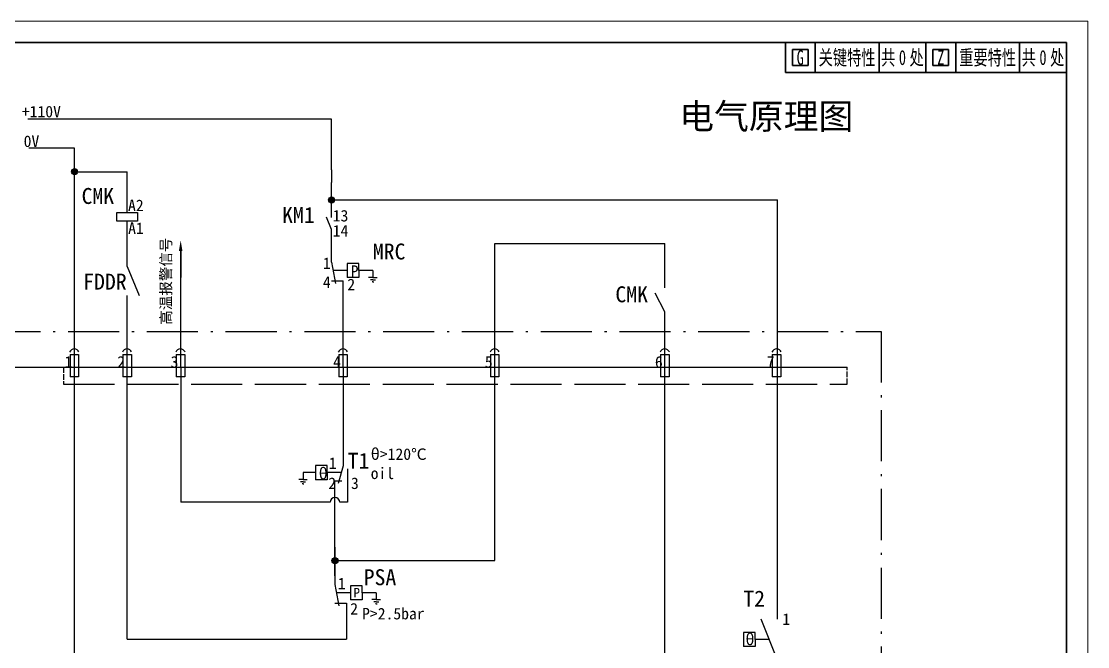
# Model space of a CAD drawing. Header units: millimetres. Extents: x 0 to 420, y 0 to 297.
# Drawn here: x 169.6 to 420, y 150.1 to 297 of the extents above; entities that cross this region are included whole.
import ezdxf
from ezdxf.enums import TextEntityAlignment as Align

# ---------------------------------------------------------------- set-up
doc = ezdxf.new("R2010")
doc.units = ezdxf.units.MM
doc.linetypes.add('DASHDOT', pattern=[18.5, 12, -3, 0.5, -3])
doc.linetypes.add('DASHED', pattern=[15, 12, -3])
doc.layers.add('标注', color=3, linetype='Continuous', lineweight=18)
doc.layers.add('粗实线', color=7, linetype='Continuous', lineweight=35)
doc.styles.add('海泰汉字样式', font='仿宋_GB2312(1).TTF', dxfattribs={"width": 0.7})

# ---------------------------------------------------------------- blocks, each defined once
blk = doc.blocks.new('NJHT-A3')
at = {"color": 7, "linetype": 'Continuous', "lineweight": 18}
for p in [(0, 297), (420, 0)]:
    blk.add_line(p, (420, 297), dxfattribs=at)
at = {"color": 7, "linetype": 'Continuous', "lineweight": 35}
for p, q in [((25, 292), (415, 292)), ((415, 292), (415, 5))]:
    blk.add_line(p, q, dxfattribs=at)
at = {"color": 2, "linetype": 'Continuous', "lineweight": 18, "style": '海泰汉字样式', "width": 0.6}
blk.add_attdef('5', text='', height=5, rotation=180, dxfattribs=at).set_placement((50, 286.5), align=Align.MIDDLE_CENTER)
at = {"color": 2, "linetype": 'Continuous', "lineweight": 18, "style": '海泰汉字样式'}
for tag, height, width, p in [('1', 5, 0.5, (390, 54.25)), ('7', 5, 0.7, (340, 45.5)), ('2', 5, 0.5, (390, 46.75)), ('3', 5, 0.6, (390, 33)), ('12', 3.5, 0.7, (253, 29.5)), ('13', 3.5, 0.6, (267, 29.5)), ('20', 3.5, 0.7, (293, 29.5)), ('21', 3.5, 0.6, (307, 29.5)), ('14', 3.5, 0.7, (253, 22.5)), ('15', 3.5, 0.6, (267, 22.5)), ('22', 3.5, 0.7, (293, 22.5)), ('23', 3.5, 0.6, (307, 22.5)), ('8', 3.5, 0.7, (347, 17.5)), ('9', 3.5, 0.7, (359, 17.5)), ('4', 5, 0.6, (390, 17.5)), ('16', 3.5, 0.7, (253, 15.5)), ('17', 3.5, 0.6, (267, 15.5)), ('24', 3.5, 0.7, (293, 15.5)), ('25', 3.5, 0.6, (307, 15.5)), ('18', 3.5, 0.7, (253, 8.5)), ('19', 3.5, 0.6, (267, 8.5)), ('26', 3.5, 0.7, (293, 8.5)), ('27', 3.5, 0.6, (307, 8.5)), ('11', 3.5, 0.7, (327.5, 8.5)), ('10', 3.5, 0.7, (352.5, 8.5)), ('6', 3.5, 0.7, (396.57, 8.5))]:
    blk.add_attdef(tag, text='', height=height, dxfattribs=dict(at, width=width)).set_placement(p, align=Align.MIDDLE_CENTER)
blk = doc.blocks.new('质量特性标注表')
at = {"layer": '粗实线'}
for p, q in [((0, 0), (0, -7)), ((0, 0), (66, 0)), ((7, 0), (7, -7)), ((22, 0), (22, -7)), ((33, 0), (33, -7)), ((40, 0), (40, -7)), ((55, 0), (55, -7)), ((66, 0), (66, -7)), ((1.65, -1.65), (5.35, -1.65)), ((1.65, -5.35), (1.65, -1.65)), ((5.35, -1.65), (5.35, -5.35)), ((34.65, -1.65), (38.35, -1.65)), ((34.65, -5.35), (34.65, -1.65)), ((38.35, -1.65), (38.35, -5.35)), ((0, -7), (66, -7)), ((5.35, -5.35), (1.65, -5.35)), ((38.35, -5.35), (34.65, -5.35))]:
    blk.add_line(p, q, dxfattribs=at)
at = {"layer": '标注', "color": 2, "style": '海泰汉字样式', "width": 0.7}
for s, p in [('G', (3.5, -3.5)), ('关键特性', (14.5, -3.5)), ('共  处', (27.5, -3.5)), ('Z', (36.5, -3.5)), ('重要特性', (47.5, -3.5)), ('共  处', (60.5, -3.5))]:
    blk.add_text(s, height=3.5, dxfattribs=at).set_placement(p, align=Align.MIDDLE_CENTER)
for tag, p in [('关键特性处数', (27.5, -3.5)), ('重要特性处数', (60.5, -3.5))]:
    blk.add_attdef(tag, text='', height=3.5, dxfattribs=at).set_placement(p, align=Align.MIDDLE_CENTER)

msp = doc.modelspace()

# ---------------------------------------------------------------- linework, layer by layer
at = {"color": 7}
for p, q in [((242.43, 274), (171.09, 274)), ((182.07, 244.31), (182.07, 267.19)), ((182.07, 261.69), (194.46, 261.69)), ((242.43, 255.04), (347.15, 255.04)), ((347.15, 228.74), (347.15, 255.04)), ((182.07, 215.77), (182.07, 244.31)), ((280.79, 244.82), (320.7, 244.82)), ((320.7, 151.88), (320.7, 228.74)), ((347.15, 178.59), (347.15, 228.74)), ((79, 215.77), (363.52, 215.77)), ((182.07, 83.66), (182.07, 215.77)), ((194.46, 151.88), (194.46, 215.77)), ((207, 215.77), (207, 184.06)), ((280.79, 170.34), (280.79, 215.77)), ((347.15, 156.6), (347.15, 178.59)), ((243.23, 170.34), (280.79, 170.34)), ((320.7, 135.13), (320.7, 151.88))]:
    msp.add_line(p, q, dxfattribs=at)
at = {"color": 7, "ltscale": 0.330549}
msp.add_line((242.43, 262.1), (242.43, 274), dxfattribs=at)
at = {"color": 7, "ltscale": 0.297241}
msp.add_line((182.07, 267.19), (171.37, 267.19), dxfattribs=at)
at = {"color": 7, "ltscale": 0.007597}
for p, q in [((181.37, 261.69), (181.43, 261.96)), ((181.37, 261.69), (181.43, 261.96)), ((181.43, 261.42), (181.37, 261.69)), ((181.43, 261.42), (181.37, 261.69)), ((181.43, 261.96), (181.58, 262.19)), ((181.43, 261.96), (181.58, 262.19)), ((181.58, 261.2), (181.43, 261.42)), ((181.58, 261.2), (181.43, 261.42)), ((181.58, 262.19), (181.81, 262.34)), ((181.58, 262.19), (181.81, 262.34)), ((181.81, 261.04), (181.58, 261.2)), ((181.81, 261.04), (181.58, 261.2)), ((181.81, 262.34), (182.07, 262.39)), ((181.81, 262.34), (182.07, 262.39)), ((182.07, 260.99), (181.81, 261.04)), ((182.07, 260.99), (181.81, 261.04)), ((182.07, 262.39), (182.34, 262.34)), ((182.07, 262.39), (182.34, 262.34)), ((182.34, 261.04), (182.07, 260.99)), ((182.34, 261.04), (182.07, 260.99)), ((182.34, 262.34), (182.57, 262.19)), ((182.34, 262.34), (182.57, 262.19)), ((182.57, 261.2), (182.34, 261.04)), ((182.57, 261.2), (182.34, 261.04)), ((182.57, 262.19), (182.72, 261.96)), ((182.57, 262.19), (182.72, 261.96)), ((182.72, 261.42), (182.57, 261.2)), ((182.72, 261.42), (182.57, 261.2)), ((182.72, 261.96), (182.78, 261.69)), ((182.72, 261.96), (182.78, 261.69)), ((182.78, 261.69), (182.72, 261.42)), ((182.78, 261.69), (182.72, 261.42)), ((241.79, 255.31), (241.94, 255.53)), ((241.79, 255.31), (241.94, 255.53)), ((241.94, 255.53), (242.17, 255.69)), ((241.94, 255.53), (242.17, 255.69)), ((242.17, 255.69), (242.43, 255.74)), ((242.17, 255.69), (242.43, 255.74)), ((242.43, 255.74), (242.7, 255.69)), ((242.43, 255.74), (242.7, 255.69)), ((242.7, 255.69), (242.93, 255.53)), ((242.7, 255.69), (242.93, 255.53)), ((242.93, 255.53), (243.08, 255.31)), ((242.93, 255.53), (243.08, 255.31)), ((241.73, 255.04), (241.79, 255.31)), ((241.73, 255.04), (241.79, 255.31)), ((241.79, 254.77), (241.73, 255.04)), ((241.79, 254.77), (241.73, 255.04)), ((241.94, 254.54), (241.79, 254.77)), ((241.94, 254.54), (241.79, 254.77)), ((242.17, 254.39), (241.94, 254.54)), ((242.17, 254.39), (241.94, 254.54)), ((242.43, 254.34), (242.17, 254.39)), ((242.43, 254.34), (242.17, 254.39)), ((242.7, 254.39), (242.43, 254.34)), ((242.7, 254.39), (242.43, 254.34)), ((242.93, 254.54), (242.7, 254.39)), ((242.93, 254.54), (242.7, 254.39)), ((243.08, 254.77), (242.93, 254.54)), ((243.08, 254.77), (242.93, 254.54)), ((243.08, 255.31), (243.13, 255.04)), ((243.08, 255.31), (243.13, 255.04)), ((243.13, 255.04), (243.08, 254.77)), ((243.13, 255.04), (243.08, 254.77)), ((242.52, 170.34), (242.58, 170.61)), ((242.52, 170.34), (242.58, 170.61)), ((242.58, 170.07), (242.52, 170.34)), ((242.58, 170.07), (242.52, 170.34)), ((242.58, 170.61), (242.73, 170.83)), ((242.58, 170.61), (242.73, 170.83)), ((242.73, 170.83), (242.96, 170.98)), ((242.73, 170.83), (242.96, 170.98)), ((242.96, 170.98), (243.23, 171.04)), ((242.96, 170.98), (243.23, 171.04)), ((243.23, 171.04), (243.49, 170.98)), ((243.23, 171.04), (243.49, 170.98)), ((243.49, 170.98), (243.72, 170.83)), ((243.49, 170.98), (243.72, 170.83)), ((243.72, 170.83), (243.87, 170.61)), ((243.72, 170.83), (243.87, 170.61)), ((243.87, 170.61), (243.93, 170.34)), ((243.87, 170.61), (243.93, 170.34)), ((243.93, 170.34), (243.87, 170.07)), ((243.93, 170.34), (243.87, 170.07)), ((242.73, 169.84), (242.58, 170.07)), ((242.73, 169.84), (242.58, 170.07)), ((242.96, 169.69), (242.73, 169.84)), ((242.96, 169.69), (242.73, 169.84)), ((243.23, 169.64), (242.96, 169.69)), ((243.23, 169.64), (242.96, 169.69)), ((243.49, 169.69), (243.23, 169.64)), ((243.49, 169.69), (243.23, 169.64)), ((243.72, 169.84), (243.49, 169.69)), ((243.72, 169.84), (243.49, 169.69)), ((243.87, 170.07), (243.72, 169.84)), ((243.87, 170.07), (243.72, 169.84))]:
    msp.add_line(p, q, dxfattribs=at)
at = {"color": 7, "ltscale": 0.26619}
for p, q in [((194.46, 252.11), (194.46, 261.69)), ((207, 234.73), (207, 244.31))]:
    msp.add_line(p, q, dxfattribs=at)
at = {"color": 7, "ltscale": 0.081895}
msp.add_line((242.43, 262.1), (242.43, 259.16), dxfattribs=at)
at = {"color": 7, "ltscale": 0.228773}
msp.add_line((242.43, 250.92), (242.43, 259.16), dxfattribs=at)
at = {"color": 7, "ltscale": 0.134922}
for p, q in [((192.03, 252.11), (196.89, 252.11)), ((196.89, 250.04), (192.03, 250.04))]:
    msp.add_line(p, q, dxfattribs=at)
at = {"color": 7, "ltscale": 0.057505}
for p, q in [((192.03, 250.04), (192.03, 252.11)), ((196.89, 252.11), (196.89, 250.04))]:
    msp.add_line(p, q, dxfattribs=at)
at = {"color": 7, "ltscale": 0.087541}
msp.add_line((242.43, 248.09), (241.26, 251.01), dxfattribs=at)
for p, q in [((194.46, 239.44), (194.46, 250.04)), ((207, 243.06), (207, 236.86)), ((194.46, 239.44), (197.27, 232.64)), ((238.67, 191.01), (235.73, 191.01)), ((246.21, 191.93), (246.21, 184.06)), ((242.1, 184.06), (207, 184.06)), ((246.21, 184.06), (244.35, 184.06)), ((194.46, 151.88), (245.95, 151.88))]:
    msp.add_line(p, q)
at = {"color": 7, "ltscale": 0.213198}
msp.add_line((242.43, 240.41), (242.43, 248.09), dxfattribs=at)
at = {"color": 7, "ltscale": 0.446636}
msp.add_line((280.79, 228.74), (280.79, 244.82), dxfattribs=at)
at = {"color": 7, "ltscale": 0.289891}
msp.add_line((320.7, 234.38), (320.7, 244.82), dxfattribs=at)
at = {"color": 7, "ltscale": 0.140336}
for p, q in [((242.43, 240.41), (243.37, 235.45)), ((243.23, 164.73), (244.16, 159.77))]:
    msp.add_line(p, q, dxfattribs=at)
at = {"color": 7, "ltscale": 0.091235}
for p, q in [((246.08, 238.47), (242.8, 238.47)), ((246.88, 162.79), (243.59, 162.79))]:
    msp.add_line(p, q, dxfattribs=at)
at = {"color": 7, "ltscale": 0.076432}
for p, q in [((248.84, 240.12), (246.08, 240.12)), ((248.84, 236.82), (246.08, 236.82)), ((241.42, 192.66), (238.67, 192.66)), ((241.42, 189.36), (238.67, 189.36))]:
    msp.add_line(p, q, dxfattribs=at)
at = {"color": 7, "ltscale": 0.091605}
for p, q in [((246.08, 240.12), (246.08, 236.82)), ((246.88, 164.44), (246.88, 161.14))]:
    msp.add_line(p, q, dxfattribs=at)
at = {"color": 7, "ltscale": 0.045802}
for p, q in [((248.84, 238.47), (248.84, 240.12)), ((248.84, 238.47), (248.84, 236.82)), ((241.42, 191.01), (241.42, 192.66)), ((241.42, 191.01), (241.42, 189.36)), ((249.63, 162.79), (249.63, 164.44)), ((249.63, 162.79), (249.63, 161.14)), ((341.92, 151.8), (341.92, 153.45)), ((341.92, 151.8), (341.92, 150.15))]:
    msp.add_line(p, q, dxfattribs=at)
at = {"color": 7, "ltscale": 0.091805}
for p, q in [((252.14, 238.47), (248.84, 238.47)), ((244.72, 191.01), (241.42, 191.01)), ((252.93, 162.79), (249.63, 162.79)), ((345.23, 151.8), (341.92, 151.8))]:
    msp.add_line(p, q, dxfattribs=at)
at = {"color": 7, "ltscale": 0.04459}
for p, q in [((252.14, 238.47), (252.14, 236.87)), ((235.73, 191.01), (235.73, 189.39)), ((252.93, 162.79), (252.93, 161.19))]:
    msp.add_line(p, q, dxfattribs=at)
at = {"color": 7, "ltscale": 0.075768}
for p, q in [((242.43, 236.02), (245.16, 236.02)), ((243.23, 160.34), (245.95, 160.34))]:
    msp.add_line(p, q, dxfattribs=at)
at = {"color": 7, "ltscale": 0.20224}
msp.add_line((245.16, 228.74), (245.16, 236.02), dxfattribs=at)
at = {"color": 7, "ltscale": 0.028235}
for p, q in [((252.14, 236.87), (251.12, 236.87)), ((252.93, 161.19), (251.92, 161.19))]:
    msp.add_line(p, q, dxfattribs=at)
at = {"color": 7, "ltscale": 0.016337}
for p, q in [((252.14, 236.33), (251.55, 236.33)), ((252.93, 160.64), (252.34, 160.64))]:
    msp.add_line(p, q, dxfattribs=at)
at = {"color": 7, "ltscale": 0.005879}
for p, q in [((252.14, 235.86), (251.93, 235.86)), ((235.73, 188.38), (235.51, 188.38)), ((235.73, 188.38), (235.94, 188.38)), ((252.93, 160.18), (252.72, 160.18))]:
    msp.add_line(p, q, dxfattribs=at)
at = {"color": 7, "ltscale": 0.028234}
for p, q in [((252.14, 236.87), (253.16, 236.87)), ((235.73, 189.39), (234.71, 189.39)), ((235.73, 189.39), (236.74, 189.39)), ((252.93, 161.19), (253.95, 161.19))]:
    msp.add_line(p, q, dxfattribs=at)
at = {"color": 7, "ltscale": 0.016336}
for p, q in [((252.14, 236.33), (252.73, 236.33)), ((235.73, 188.85), (235.14, 188.85)), ((235.73, 188.85), (236.31, 188.85)), ((252.93, 160.64), (253.52, 160.64))]:
    msp.add_line(p, q, dxfattribs=at)
at = {"color": 7, "ltscale": 0.005878}
for p, q in [((252.14, 235.86), (252.35, 235.86)), ((252.93, 160.18), (253.14, 160.18))]:
    msp.add_line(p, q, dxfattribs=at)
at = {"color": 7, "ltscale": 0.46854}
for p, q in [((207, 215.77), (207, 234.73)), ((194.46, 215.77), (194.46, 232.64))]:
    msp.add_line(p, q, dxfattribs=at)
at = {"color": 7, "ltscale": 0.139064}
msp.add_line((320.7, 228.74), (318.39, 233.18), dxfattribs=at)
at = {"color": 7, "ltscale": 0.36035}
for p, q in [((245.16, 215.77), (245.16, 228.74)), ((280.79, 215.77), (280.79, 228.74))]:
    msp.add_line(p, q, dxfattribs=at)
at = {"color": 7, "linetype": 'DASHDOT'}
for p, q in [((69.56, 224.18), (371.48, 224.18)), ((371.48, 224.18), (371.48, 79.9))]:
    msp.add_line(p, q, dxfattribs=at)
at = {"color": 7, "ltscale": 0.14627}
for p, q in [((181.02, 218.75), (181.02, 213.49)), ((183.02, 218.75), (183.02, 213.49)), ((193.41, 218.75), (193.41, 213.49)), ((195.41, 218.75), (195.41, 213.49)), ((205.94, 218.75), (205.94, 213.49)), ((207.95, 218.75), (207.95, 213.49)), ((244.11, 218.75), (244.11, 213.49)), ((246.11, 218.75), (246.11, 213.49)), ((279.73, 218.75), (279.73, 213.49)), ((281.73, 218.75), (281.73, 213.49)), ((319.68, 218.75), (319.68, 213.49)), ((321.68, 218.75), (321.68, 213.49)), ((345.94, 218.75), (345.94, 213.49)), ((347.95, 218.75), (347.95, 213.49))]:
    msp.add_line(p, q, dxfattribs=at)
at = {"color": 7, "ltscale": 0.055583}
for p, q in [((181.02, 218.75), (183.02, 218.75)), ((193.41, 218.75), (195.41, 218.75)), ((205.94, 218.75), (207.95, 218.75)), ((244.11, 218.75), (246.11, 218.75)), ((279.73, 218.75), (281.73, 218.75)), ((183.02, 213.49), (181.02, 213.49)), ((195.41, 213.49), (193.41, 213.49)), ((207.95, 213.49), (205.94, 213.49)), ((246.11, 213.49), (244.11, 213.49)), ((281.73, 213.49), (279.73, 213.49))]:
    msp.add_line(p, q, dxfattribs=at)
at = {"color": 7, "ltscale": 0.055582}
for p, q in [((319.68, 218.75), (321.68, 218.75)), ((345.94, 218.75), (347.95, 218.75)), ((321.68, 213.49), (319.68, 213.49)), ((347.95, 213.49), (345.94, 213.49))]:
    msp.add_line(p, q, dxfattribs=at)
at = {"color": 7, "linetype": 'DASHED', "ltscale": 0.110353}
for p, q in [((179.45, 215.77), (179.45, 211.8)), ((363.52, 211.8), (363.52, 215.77))]:
    msp.add_line(p, q, dxfattribs=at)
at = {"color": 7, "ltscale": 0.277601}
msp.add_line((245.16, 215.77), (245.16, 192.59), dxfattribs=at)
at = {"color": 7, "linetype": 'DASHED'}
msp.add_line((179.45, 211.8), (363.52, 211.8), dxfattribs=at)
at = {"color": 7, "ltscale": 0.091604}
for p, q in [((238.67, 192.66), (238.67, 189.36)), ((339.17, 153.45), (339.17, 150.15))]:
    msp.add_line(p, q, dxfattribs=at)
at = {"color": 7, "ltscale": 0.119371}
msp.add_line((245.16, 192.59), (244.01, 188.45), dxfattribs=at)
at = {"color": 7, "ltscale": 0.32439}
msp.add_line((243.23, 166.76), (243.23, 189.08), dxfattribs=at)
at = {"color": 7, "ltscale": 0.045658}
msp.add_line((243.23, 189.08), (244.87, 189.08), dxfattribs=at)
at = {"color": 7, "ltscale": 0.243048}
msp.add_line((243.23, 173.48), (243.23, 164.73), dxfattribs=at)
at = {"color": 7, "ltscale": 0.076433}
for p, q in [((249.63, 164.44), (246.88, 164.44)), ((249.63, 161.14), (246.88, 161.14)), ((341.92, 153.45), (339.17, 153.45)), ((341.92, 150.15), (339.17, 150.15))]:
    msp.add_line(p, q, dxfattribs=at)
at = {"color": 7, "ltscale": 0.249693}
msp.add_line((245.95, 160.34), (245.95, 151.88), dxfattribs=at)
at = {"color": 7, "ltscale": 0.287133}
msp.add_line((347.15, 147), (343.31, 156.6), dxfattribs=at)
at = {"color": 7}
for centre in [(182.07, 261.69), (242.43, 255.04), (243.23, 170.34)]:
    msp.add_circle(centre, 0.701, dxfattribs=at)
for centre in [(182.01, 218.91), (194.4, 218.91), (206.94, 218.91), (245.1, 218.91), (280.73, 218.91), (320.68, 218.91), (346.94, 218.91)]:
    msp.add_arc(centre, 1.17, 22.2469, 158.5517, dxfattribs=at)
msp.add_arc((243.23, 184.06), 1.12, 0, 180)
for points in [[(182.72, 261.42), (181.37, 261.69), (181.58, 262.19), (181.43, 261.96)], [(182.72, 261.42), (181.37, 261.69), (181.58, 262.19), (181.43, 261.96)], [(182.72, 261.42), (181.58, 261.2), (181.37, 261.69), (181.43, 261.42)], [(182.72, 261.42), (181.58, 261.2), (181.37, 261.69), (181.43, 261.42)], [(182.72, 261.42), (181.58, 262.19), (182.07, 262.39), (181.81, 262.34)], [(182.72, 261.42), (181.58, 262.19), (182.07, 262.39), (181.81, 262.34)], [(182.72, 261.42), (182.07, 260.99), (181.58, 261.2), (181.81, 261.04)], [(182.72, 261.42), (182.07, 260.99), (181.58, 261.2), (181.81, 261.04)], [(182.72, 261.42), (182.07, 262.39), (182.57, 262.19), (182.34, 262.34)], [(182.72, 261.42), (182.07, 262.39), (182.57, 262.19), (182.34, 262.34)], [(182.72, 261.42), (182.57, 261.2), (182.07, 260.99), (182.34, 261.04)], [(182.72, 261.42), (182.57, 261.2), (182.07, 260.99), (182.34, 261.04)], [(182.72, 261.42), (182.57, 262.19), (182.78, 261.69), (182.72, 261.96)], [(182.72, 261.42), (182.57, 262.19), (182.78, 261.69), (182.72, 261.96)], [(243.08, 254.77), (241.73, 255.04), (241.94, 255.53), (241.79, 255.31)], [(243.08, 254.77), (241.73, 255.04), (241.94, 255.53), (241.79, 255.31)], [(243.08, 254.77), (241.94, 255.53), (242.43, 255.74), (242.17, 255.69)], [(243.08, 254.77), (241.94, 255.53), (242.43, 255.74), (242.17, 255.69)], [(243.08, 254.77), (242.43, 255.74), (242.93, 255.53), (242.7, 255.69)], [(243.08, 254.77), (242.43, 255.74), (242.93, 255.53), (242.7, 255.69)], [(243.08, 254.77), (242.93, 255.53), (243.13, 255.04), (243.08, 255.31)], [(243.08, 254.77), (242.93, 255.53), (243.13, 255.04), (243.08, 255.31)], [(243.08, 254.77), (241.94, 254.54), (241.73, 255.04), (241.79, 254.77)], [(243.08, 254.77), (241.94, 254.54), (241.73, 255.04), (241.79, 254.77)], [(243.08, 254.77), (242.43, 254.34), (241.94, 254.54), (242.17, 254.39)], [(243.08, 254.77), (242.43, 254.34), (241.94, 254.54), (242.17, 254.39)], [(243.08, 254.77), (242.93, 254.54), (242.43, 254.34), (242.7, 254.39)], [(243.08, 254.77), (242.93, 254.54), (242.43, 254.34), (242.7, 254.39)], [(243.87, 170.07), (242.52, 170.34), (242.73, 170.83), (242.58, 170.61)], [(243.87, 170.07), (242.52, 170.34), (242.73, 170.83), (242.58, 170.61)], [(243.87, 170.07), (242.73, 169.84), (242.52, 170.34), (242.58, 170.07)], [(243.87, 170.07), (242.73, 169.84), (242.52, 170.34), (242.58, 170.07)], [(243.87, 170.07), (242.73, 170.83), (243.23, 171.04), (242.96, 170.98)], [(243.87, 170.07), (242.73, 170.83), (243.23, 171.04), (242.96, 170.98)], [(243.87, 170.07), (243.23, 171.04), (243.72, 170.83), (243.49, 170.98)], [(243.87, 170.07), (243.23, 171.04), (243.72, 170.83), (243.49, 170.98)], [(243.87, 170.07), (243.72, 170.83), (243.93, 170.34), (243.87, 170.61)], [(243.87, 170.07), (243.72, 170.83), (243.93, 170.34), (243.87, 170.61)], [(243.87, 170.07), (243.23, 169.64), (242.73, 169.84), (242.96, 169.69)], [(243.87, 170.07), (243.23, 169.64), (242.73, 169.84), (242.96, 169.69)], [(243.87, 170.07), (243.72, 169.84), (243.23, 169.64), (243.49, 169.69)], [(243.87, 170.07), (243.72, 169.84), (243.23, 169.64), (243.49, 169.69)]]:
    msp.add_solid(points, dxfattribs=at)
msp.add_solid([(206.58, 243.06), (207.42, 243.06), (207, 245.56)])

# ---------------------------------------------------------------- block references
msp.add_blockref('NJHT-A3', (0, 0))
ref = msp.add_blockref('质量特性标注表', (349, 292))
ref.add_attrib('重要特性处数', '0', dxfattribs={"layer": '标注', "height": 3.5, "style": '海泰汉字样式', "width": 0.7}).set_placement((409.5, 288.5), align=Align.MIDDLE_CENTER)
ref.add_attrib('关键特性处数', '0', dxfattribs={"layer": '标注', "height": 3.5, "style": '海泰汉字样式', "width": 0.7}).set_placement((376.5, 288.5), align=Align.MIDDLE_CENTER)

# ---------------------------------------------------------------- texts
at = {"attachment_point": 1}
for s, insert, char_height, width in [('{\\fFangSong_GB2312|b0|i0|c134|p49;电气原理图}', (324.06, 277.69), 6, 119.0447), ('{\\fFangSong_GB2312|b0|i0|c134|p49;\\P+110V}', (169.69, 281.65), 2.7, 26.3751), ('{\\fFangSong_GB2312|b0|i0|c134|p49;\\P 0V}', (168.28, 274.69), 2.7, 26.3751), ('{\\fFangSong_GB2312|b0|i0|c134|p49;CMK}', (183.72, 257.86), 3.75, 3.2866), ('{\\fFangSong_GB2312|b0|i0|c134|p49;A2}', (194.63, 255.13), 2.7, 26.3751), ('{\\fFangSong_GB2312|b0|i0|c134|p49;KM1}', (230.8, 253.39), 3.75, 3.2866), ('{\\fFangSong_GB2312|b0|i0|c134|p49;13}', (242.7, 252.7), 2.7, 26.3751), ('{\\fFangSong_GB2312|b0|i0|c134|p49;A1}', (194.66, 249.77), 2.7, 26.3751), ('{\\fFangSong_GB2312|b0|i0|c134|p49;14}', (242.7, 249.16), 2.7, 26.3751), ('{\\fFangSong_GB2312|b0|i0|c134|p49;MRC}', (252.12, 244.82), 3.75, 3.2866), ('{\\fFangSong_GB2312|b0|i0|c134|p49;1}', (240.39, 241.54), 2.7, 26.3751), ('{\\fFangSong_GB2312|b0|i0|c134|p49;P}', (246.93, 239.69), 2.7, 26.3751), ('{\\fFangSong_GB2312|b0|i0|c134|p49;FDDR}', (184.11, 237.74), 3.75, 3.2866), ('{\\fFangSong_GB2312|b0|i0|c134|p49;4}', (240.39, 237.08), 2.7, 26.3751), ('{\\fFangSong_GB2312|b0|i0|c134|p49;2}', (246.14, 236.55), 2.7, 26.3751), ('{\\fFangSong_GB2312|b0|i0|c134|p49;CMK}', (309.08, 234.77), 3.75, 3.2866), ('{\\fFangSong_GB2312|b0|i0|c134|p49;1}', (179.71, 218.37), 2.7, 26.3751), ('{\\fFangSong_GB2312|b0|i0|c134|p49;2}', (192.1, 218.37), 2.7, 26.3751), ('{\\fFangSong_GB2312|b0|i0|c134|p49;3}', (204.63, 218.37), 2.7, 26.3751), ('{\\fFangSong_GB2312|b0|i0|c134|p49;4}', (242.79, 218.37), 2.7, 26.3751), ('{\\fFangSong_GB2312|b0|i0|c134|p49;5}', (278.42, 218.37), 2.7, 26.3751), ('{\\fFangSong_GB2312|b0|i0|c134|p49;6}', (318.37, 218.37), 2.7, 26.3751), ('{\\fFangSong_GB2312|b0|i0|c134|p49;7}', (344.63, 218.37), 2.7, 26.3751), ('{\\fFangSong_GB2312|b0|i0|c134|p49;T1}', (246.21, 195.68), 3.75, 3.2866), ('{\\fFangSong_GB2312|b0|i0|c134|p49;θ>120℃\\Poil}', (251.62, 196.71), 2.7, 26.3751), ('{\\fFangSong_GB2312|b0|i0|c134|p49;1}', (241.78, 194.58), 2.7, 26.3751), ('{\\fFangSong_GB2312|b0|i0|c134|p49;θ}', (239.4, 192.14), 2.7, 26.3751), ('{\\fFangSong_GB2312|b0|i0|c134|p49;2}', (241.67, 189.87), 2.7, 26.3751), ('{\\fFangSong_GB2312|b0|i0|c134|p49;3}', (246.99, 189.87), 2.7, 26.3751), ('{\\fFangSong_GB2312|b0|i0|c134|p49;PSA}', (249.98, 168.33), 3.75, 3.2866), ('{\\fFangSong_GB2312|b0|i0|c134|p49;1}', (243.9, 166.32), 2.7, 26.3751), ('{\\fFangSong_GB2312|b0|i0|c134|p49;P}', (247.57, 163.94), 2.25, 26.3751), ('{\\fFangSong_GB2312|b0|i0|c134|p49;T2}', (339.12, 163.31), 3.75, 3.2866), ('{\\fFangSong_GB2312|b0|i0|c134|p49;2}', (246.81, 160.39), 2.7, 26.3751), ('{\\fFangSong_GB2312|b0|i0|c134|p49;P>2.5bar}', (249.6, 159.25), 2.7, 26.3751), ('{\\fFangSong_GB2312|b0|i0|c134|p49;1}', (348.29, 157.95), 2.7, 26.3751), ('{\\fFangSong_GB2312|b0|i0|c134|p49;θ}', (339.62, 153.21), 2.7, 26.3751)]:
    msp.add_mtext(s, dxfattribs=dict(at, insert=insert, char_height=char_height, width=width))
at = {"insert": (202.28, 225.75), "char_height": 2.5, "width": 35.1769, "attachment_point": 1, "rotation": 90}
msp.add_mtext('{\\fFangSong_GB2312|b0|i0|c134|p49;高温报警信号}', dxfattribs=at)

doc.saveas('drawing.dxf')
